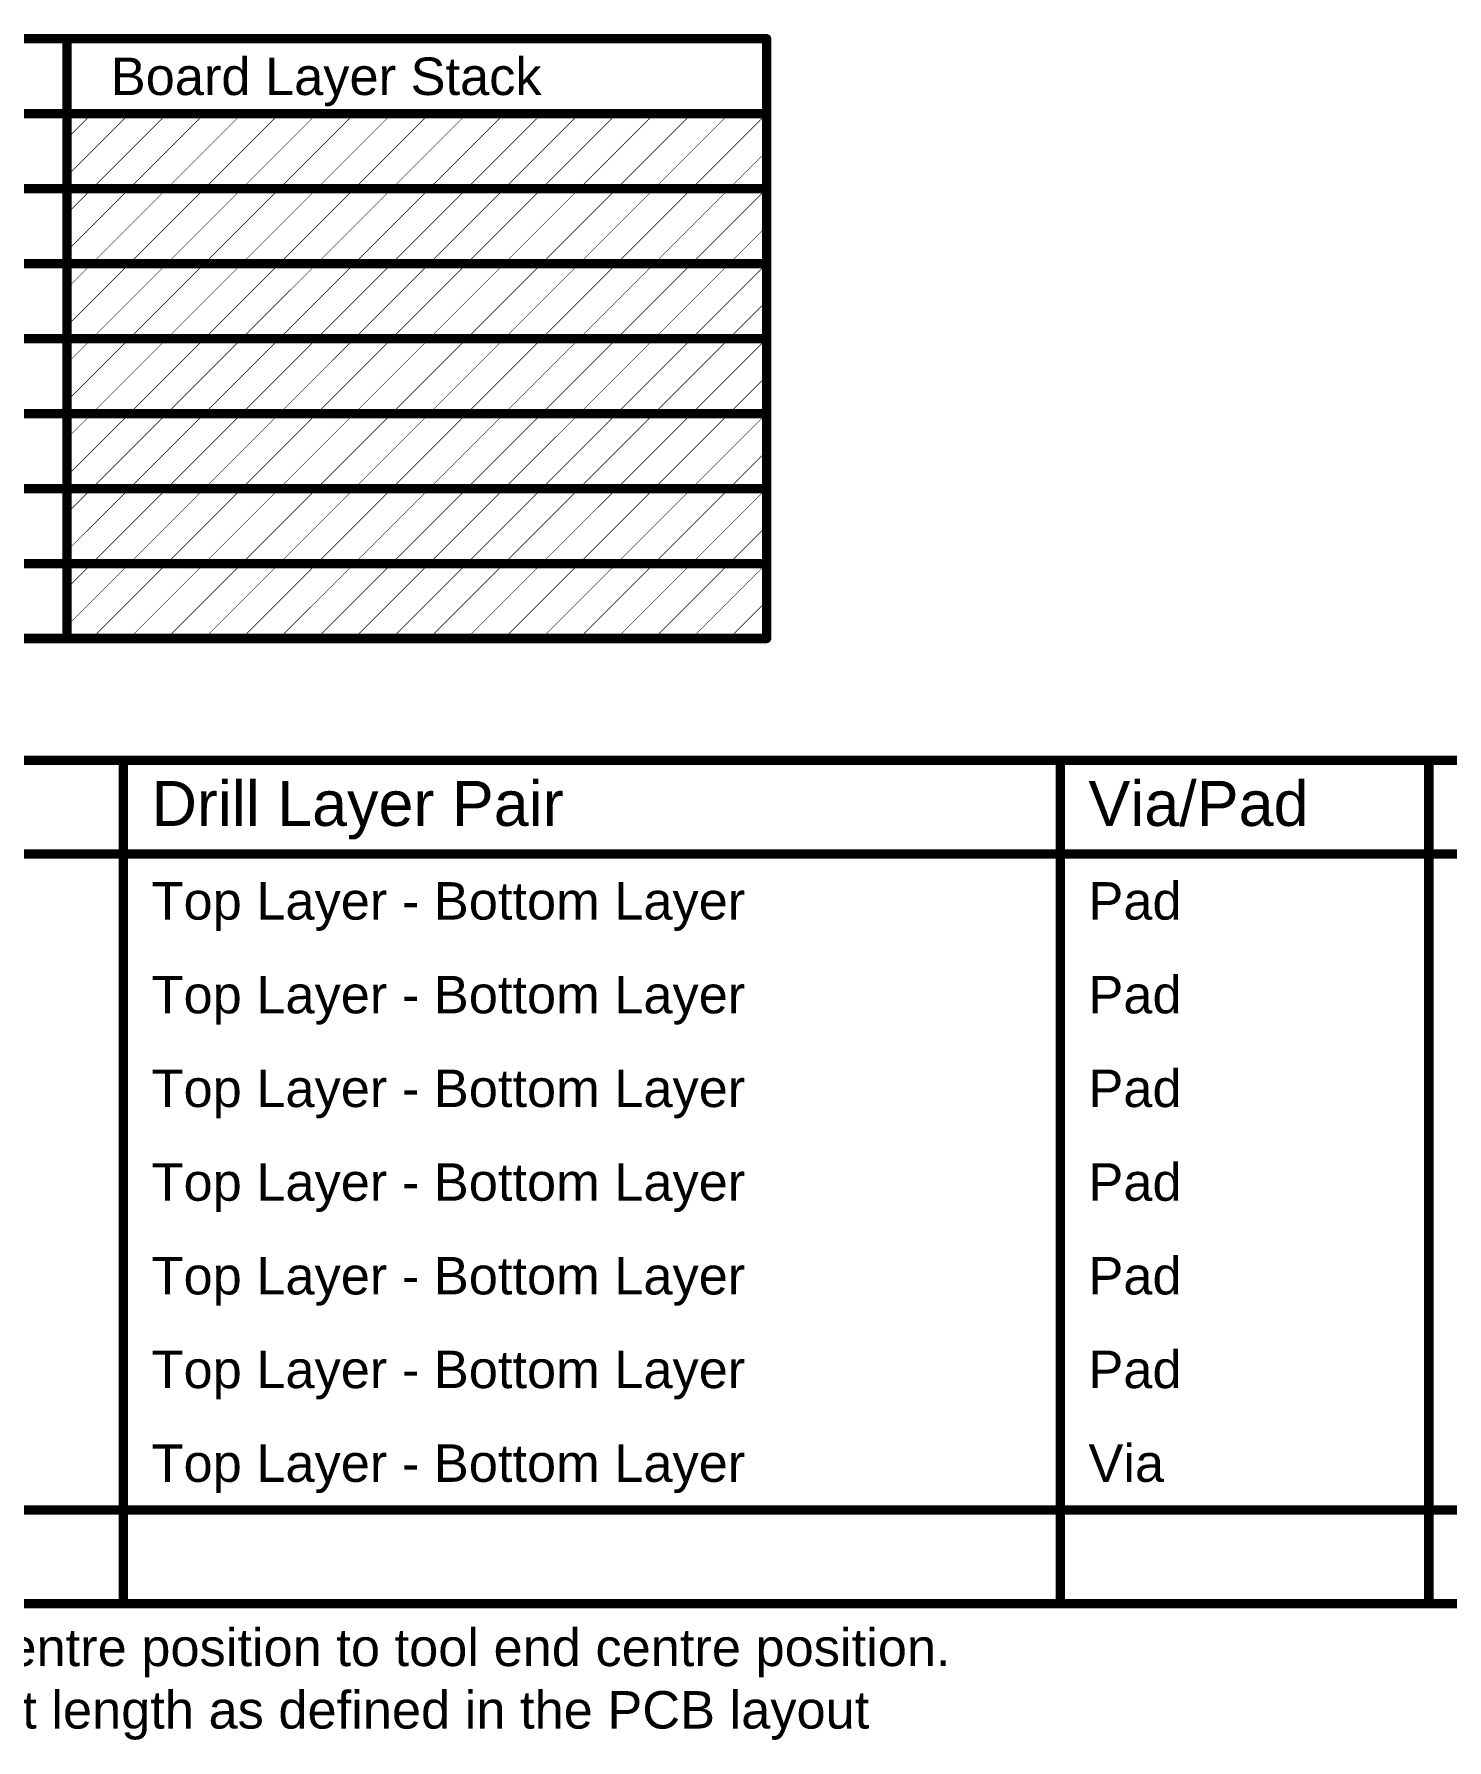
# Model space of a CAD drawing. Header units: inches. Extents: x -8 to 384, y -12 to 64.
# Drawn here: x 127.8 to 185.3, y -5.3 to 64.1 of the extents above; entities that cross this region are included whole.
import ezdxf

# ---------------------------------------------------------------- set-up
doc = ezdxf.new("R2010")
doc.units = ezdxf.units.IN
doc.layers.add('Drill Drawing', color=1, linetype='Continuous')
doc.layers.add('Fabrication', color=56, linetype='Continuous')
doc.styles.add('Arial', font='', dxfattribs={"height": 0.2})
doc.styles.get('Arial').set_extended_font_data('Arial')

msp = doc.modelspace()

# ---------------------------------------------------------------- linework, layer by layer
at = {"layer": 'Drill Drawing'}
for points in [[(43.066, 34.543, 0.381, 0.381, 0), (384.142, 34.543, 0.381, 0.381, 0)], [(131.46, 0.253, 0.381, 0.381, 0), (131.46, 34.543, 0.381, 0.381, 0)], [(169.548, 0.253, 0.381, 0.381, 0), (169.548, 34.543, 0.381, 0.381, 0)], [(184.53, 0.253, 0.381, 0.381, 0), (184.53, 34.543, 0.381, 0.381, 0)], [(43.066, 30.733, 0.381, 0.381, 0), (384.142, 30.733, 0.381, 0.381, 0)], [(43.066, 4.063, 0.381, 0.381, 0), (384.142, 4.063, 0.381, 0.381, 0)], [(43.066, 0.253, 0.381, 0.381, 0), (384.142, 0.253, 0.381, 0.381, 0)]]:
    msp.add_lwpolyline(points, format="xyseb", dxfattribs=at)
for points in [[(131.364, 34.543, 0.191, 0.191, 1), (131.555, 34.543, 0.191, 0.191, 1)], [(169.453, 34.543, 0.191, 0.191, 1), (169.644, 34.543, 0.191, 0.191, 1)], [(184.435, 34.543, 0.191, 0.191, 1), (184.626, 34.543, 0.191, 0.191, 1)], [(131.364, 0.253, 0.191, 0.191, 1), (131.555, 0.253, 0.191, 0.191, 1)], [(169.453, 0.253, 0.191, 0.191, 1), (169.644, 0.253, 0.191, 0.191, 1)], [(184.435, 0.253, 0.191, 0.191, 1), (184.626, 0.253, 0.191, 0.191, 1)]]:
    msp.add_lwpolyline(points, format="xyseb", close=True, dxfattribs=at)
at = {"layer": 'Fabrication'}
for points in [[(42.321, 63.881, 0.381, 0.381, 0), (157.607, 63.881, 0.381, 0.381, 0)], [(129.167, 39.497, 0.381, 0.381, 0), (129.167, 63.881, 0.381, 0.381, 0)], [(157.607, 39.497, 0.381, 0.381, 0), (157.607, 63.881, 0.381, 0.381, 0)], [(42.321, 60.833, 0.381, 0.381, 0), (157.607, 60.833, 0.381, 0.381, 0)], [(129.167, 58.301, 0.0254, 0.0254, 0), (131.699, 60.833, 0.0254, 0.0254, 0)], [(129.167, 59.825, 0.0254, 0.0254, 0), (130.175, 60.833, 0.0254, 0.0254, 0)], [(130.175, 57.785, 0.0254, 0.0254, 0), (133.223, 60.833, 0.0254, 0.0254, 0)], [(131.699, 57.785, 0.0254, 0.0254, 0), (134.747, 60.833, 0.0254, 0.0254, 0)], [(133.223, 57.785, 0.0254, 0.0254, 0), (136.271, 60.833, 0.0254, 0.0254, 0)], [(134.747, 57.785, 0.0254, 0.0254, 0), (137.795, 60.833, 0.0254, 0.0254, 0)], [(136.271, 57.785, 0.0254, 0.0254, 0), (139.319, 60.833, 0.0254, 0.0254, 0)], [(137.795, 57.785, 0.0254, 0.0254, 0), (140.843, 60.833, 0.0254, 0.0254, 0)], [(139.319, 57.785, 0.0254, 0.0254, 0), (142.367, 60.833, 0.0254, 0.0254, 0)], [(140.843, 57.785, 0.0254, 0.0254, 0), (143.891, 60.833, 0.0254, 0.0254, 0)], [(142.367, 57.785, 0.0254, 0.0254, 0), (145.415, 60.833, 0.0254, 0.0254, 0)], [(143.891, 57.785, 0.0254, 0.0254, 0), (146.939, 60.833, 0.0254, 0.0254, 0)], [(145.415, 57.785, 0.0254, 0.0254, 0), (148.463, 60.833, 0.0254, 0.0254, 0)], [(146.939, 57.785, 0.0254, 0.0254, 0), (149.987, 60.833, 0.0254, 0.0254, 0)], [(148.463, 57.785, 0.0254, 0.0254, 0), (151.511, 60.833, 0.0254, 0.0254, 0)], [(149.987, 57.785, 0.0254, 0.0254, 0), (153.035, 60.833, 0.0254, 0.0254, 0)], [(151.511, 57.785, 0.0254, 0.0254, 0), (154.559, 60.833, 0.0254, 0.0254, 0)], [(153.035, 57.785, 0.0254, 0.0254, 0), (156.083, 60.833, 0.0254, 0.0254, 0)], [(154.559, 57.785, 0.0254, 0.0254, 0), (157.607, 60.833, 0.0254, 0.0254, 0)], [(156.083, 57.785, 0.0254, 0.0254, 0), (157.607, 59.309, 0.0254, 0.0254, 0)], [(114.693, 57.785, 0.381, 0.381, 0), (129.167, 57.785, 0.381, 0.381, 0)], [(129.167, 57.785, 0.381, 0.381, 0), (157.607, 57.785, 0.381, 0.381, 0)], [(129.167, 55.253, 0.0254, 0.0254, 0), (131.699, 57.785, 0.0254, 0.0254, 0)], [(129.167, 56.777, 0.0254, 0.0254, 0), (130.175, 57.785, 0.0254, 0.0254, 0)], [(130.175, 54.737, 0.0254, 0.0254, 0), (133.223, 57.785, 0.0254, 0.0254, 0)], [(131.699, 54.737, 0.0254, 0.0254, 0), (134.747, 57.785, 0.0254, 0.0254, 0)], [(133.223, 54.737, 0.0254, 0.0254, 0), (136.271, 57.785, 0.0254, 0.0254, 0)], [(134.747, 54.737, 0.0254, 0.0254, 0), (137.795, 57.785, 0.0254, 0.0254, 0)], [(136.271, 54.737, 0.0254, 0.0254, 0), (139.319, 57.785, 0.0254, 0.0254, 0)], [(137.795, 54.737, 0.0254, 0.0254, 0), (140.843, 57.785, 0.0254, 0.0254, 0)], [(139.319, 54.737, 0.0254, 0.0254, 0), (142.367, 57.785, 0.0254, 0.0254, 0)], [(140.843, 54.737, 0.0254, 0.0254, 0), (143.891, 57.785, 0.0254, 0.0254, 0)], [(142.367, 54.737, 0.0254, 0.0254, 0), (145.415, 57.785, 0.0254, 0.0254, 0)], [(143.891, 54.737, 0.0254, 0.0254, 0), (146.939, 57.785, 0.0254, 0.0254, 0)], [(145.415, 54.737, 0.0254, 0.0254, 0), (148.463, 57.785, 0.0254, 0.0254, 0)], [(146.939, 54.737, 0.0254, 0.0254, 0), (149.987, 57.785, 0.0254, 0.0254, 0)], [(148.463, 54.737, 0.0254, 0.0254, 0), (151.511, 57.785, 0.0254, 0.0254, 0)], [(149.987, 54.737, 0.0254, 0.0254, 0), (153.035, 57.785, 0.0254, 0.0254, 0)], [(151.511, 54.737, 0.0254, 0.0254, 0), (154.559, 57.785, 0.0254, 0.0254, 0)], [(153.035, 54.737, 0.0254, 0.0254, 0), (156.083, 57.785, 0.0254, 0.0254, 0)], [(154.559, 54.737, 0.0254, 0.0254, 0), (157.607, 57.785, 0.0254, 0.0254, 0)], [(156.083, 54.737, 0.0254, 0.0254, 0), (157.607, 56.261, 0.0254, 0.0254, 0)], [(114.693, 54.737, 0.381, 0.381, 0), (129.167, 54.737, 0.381, 0.381, 0)], [(129.167, 54.737, 0.381, 0.381, 0), (157.607, 54.737, 0.381, 0.381, 0)], [(129.167, 52.205, 0.0254, 0.0254, 0), (131.699, 54.737, 0.0254, 0.0254, 0)], [(129.167, 53.729, 0.0254, 0.0254, 0), (130.175, 54.737, 0.0254, 0.0254, 0)], [(130.175, 51.689, 0.0254, 0.0254, 0), (133.223, 54.737, 0.0254, 0.0254, 0)], [(131.699, 51.689, 0.0254, 0.0254, 0), (134.747, 54.737, 0.0254, 0.0254, 0)], [(133.223, 51.689, 0.0254, 0.0254, 0), (136.271, 54.737, 0.0254, 0.0254, 0)], [(134.747, 51.689, 0.0254, 0.0254, 0), (137.795, 54.737, 0.0254, 0.0254, 0)], [(136.271, 51.689, 0.0254, 0.0254, 0), (139.319, 54.737, 0.0254, 0.0254, 0)], [(137.795, 51.689, 0.0254, 0.0254, 0), (140.843, 54.737, 0.0254, 0.0254, 0)], [(139.319, 51.689, 0.0254, 0.0254, 0), (142.367, 54.737, 0.0254, 0.0254, 0)], [(140.843, 51.689, 0.0254, 0.0254, 0), (143.891, 54.737, 0.0254, 0.0254, 0)], [(142.367, 51.689, 0.0254, 0.0254, 0), (145.415, 54.737, 0.0254, 0.0254, 0)], [(143.891, 51.689, 0.0254, 0.0254, 0), (146.939, 54.737, 0.0254, 0.0254, 0)], [(145.415, 51.689, 0.0254, 0.0254, 0), (148.463, 54.737, 0.0254, 0.0254, 0)], [(146.939, 51.689, 0.0254, 0.0254, 0), (149.987, 54.737, 0.0254, 0.0254, 0)], [(148.463, 51.689, 0.0254, 0.0254, 0), (151.511, 54.737, 0.0254, 0.0254, 0)], [(149.987, 51.689, 0.0254, 0.0254, 0), (153.035, 54.737, 0.0254, 0.0254, 0)], [(151.511, 51.689, 0.0254, 0.0254, 0), (154.559, 54.737, 0.0254, 0.0254, 0)], [(153.035, 51.689, 0.0254, 0.0254, 0), (156.083, 54.737, 0.0254, 0.0254, 0)], [(154.559, 51.689, 0.0254, 0.0254, 0), (157.607, 54.737, 0.0254, 0.0254, 0)], [(156.083, 51.689, 0.0254, 0.0254, 0), (157.607, 53.213, 0.0254, 0.0254, 0)], [(114.693, 51.689, 0.381, 0.381, 0), (129.167, 51.689, 0.381, 0.381, 0)], [(129.167, 51.689, 0.381, 0.381, 0), (157.607, 51.689, 0.381, 0.381, 0)], [(129.167, 49.157, 0.0254, 0.0254, 0), (131.699, 51.689, 0.0254, 0.0254, 0)], [(129.167, 50.681, 0.0254, 0.0254, 0), (130.175, 51.689, 0.0254, 0.0254, 0)], [(130.175, 48.641, 0.0254, 0.0254, 0), (133.223, 51.689, 0.0254, 0.0254, 0)], [(131.699, 48.641, 0.0254, 0.0254, 0), (134.747, 51.689, 0.0254, 0.0254, 0)], [(133.223, 48.641, 0.0254, 0.0254, 0), (136.271, 51.689, 0.0254, 0.0254, 0)], [(134.747, 48.641, 0.0254, 0.0254, 0), (137.795, 51.689, 0.0254, 0.0254, 0)], [(136.271, 48.641, 0.0254, 0.0254, 0), (139.319, 51.689, 0.0254, 0.0254, 0)], [(137.795, 48.641, 0.0254, 0.0254, 0), (140.843, 51.689, 0.0254, 0.0254, 0)], [(139.319, 48.641, 0.0254, 0.0254, 0), (142.367, 51.689, 0.0254, 0.0254, 0)], [(140.843, 48.641, 0.0254, 0.0254, 0), (143.891, 51.689, 0.0254, 0.0254, 0)], [(142.367, 48.641, 0.0254, 0.0254, 0), (145.415, 51.689, 0.0254, 0.0254, 0)], [(143.891, 48.641, 0.0254, 0.0254, 0), (146.939, 51.689, 0.0254, 0.0254, 0)], [(145.415, 48.641, 0.0254, 0.0254, 0), (148.463, 51.689, 0.0254, 0.0254, 0)], [(146.939, 48.641, 0.0254, 0.0254, 0), (149.987, 51.689, 0.0254, 0.0254, 0)], [(148.463, 48.641, 0.0254, 0.0254, 0), (151.511, 51.689, 0.0254, 0.0254, 0)], [(149.987, 48.641, 0.0254, 0.0254, 0), (153.035, 51.689, 0.0254, 0.0254, 0)], [(151.511, 48.641, 0.0254, 0.0254, 0), (154.559, 51.689, 0.0254, 0.0254, 0)], [(153.035, 48.641, 0.0254, 0.0254, 0), (156.083, 51.689, 0.0254, 0.0254, 0)], [(154.559, 48.641, 0.0254, 0.0254, 0), (157.607, 51.689, 0.0254, 0.0254, 0)], [(156.083, 48.641, 0.0254, 0.0254, 0), (157.607, 50.165, 0.0254, 0.0254, 0)], [(114.693, 48.641, 0.381, 0.381, 0), (129.167, 48.641, 0.381, 0.381, 0)], [(129.167, 48.641, 0.381, 0.381, 0), (157.607, 48.641, 0.381, 0.381, 0)], [(129.167, 46.109, 0.0254, 0.0254, 0), (131.699, 48.641, 0.0254, 0.0254, 0)], [(129.167, 47.633, 0.0254, 0.0254, 0), (130.175, 48.641, 0.0254, 0.0254, 0)], [(130.175, 45.593, 0.0254, 0.0254, 0), (133.223, 48.641, 0.0254, 0.0254, 0)], [(131.699, 45.593, 0.0254, 0.0254, 0), (134.747, 48.641, 0.0254, 0.0254, 0)], [(133.223, 45.593, 0.0254, 0.0254, 0), (136.271, 48.641, 0.0254, 0.0254, 0)], [(134.747, 45.593, 0.0254, 0.0254, 0), (137.795, 48.641, 0.0254, 0.0254, 0)], [(136.271, 45.593, 0.0254, 0.0254, 0), (139.319, 48.641, 0.0254, 0.0254, 0)], [(137.795, 45.593, 0.0254, 0.0254, 0), (140.843, 48.641, 0.0254, 0.0254, 0)], [(139.319, 45.593, 0.0254, 0.0254, 0), (142.367, 48.641, 0.0254, 0.0254, 0)], [(140.843, 45.593, 0.0254, 0.0254, 0), (143.891, 48.641, 0.0254, 0.0254, 0)], [(142.367, 45.593, 0.0254, 0.0254, 0), (145.415, 48.641, 0.0254, 0.0254, 0)], [(143.891, 45.593, 0.0254, 0.0254, 0), (146.939, 48.641, 0.0254, 0.0254, 0)], [(145.415, 45.593, 0.0254, 0.0254, 0), (148.463, 48.641, 0.0254, 0.0254, 0)], [(146.939, 45.593, 0.0254, 0.0254, 0), (149.987, 48.641, 0.0254, 0.0254, 0)], [(148.463, 45.593, 0.0254, 0.0254, 0), (151.511, 48.641, 0.0254, 0.0254, 0)], [(149.987, 45.593, 0.0254, 0.0254, 0), (153.035, 48.641, 0.0254, 0.0254, 0)], [(151.511, 45.593, 0.0254, 0.0254, 0), (154.559, 48.641, 0.0254, 0.0254, 0)], [(153.035, 45.593, 0.0254, 0.0254, 0), (156.083, 48.641, 0.0254, 0.0254, 0)], [(154.559, 45.593, 0.0254, 0.0254, 0), (157.607, 48.641, 0.0254, 0.0254, 0)], [(156.083, 45.593, 0.0254, 0.0254, 0), (157.607, 47.117, 0.0254, 0.0254, 0)], [(114.693, 45.593, 0.381, 0.381, 0), (129.167, 45.593, 0.381, 0.381, 0)], [(129.167, 45.593, 0.381, 0.381, 0), (157.607, 45.593, 0.381, 0.381, 0)], [(129.167, 43.061, 0.0254, 0.0254, 0), (131.699, 45.593, 0.0254, 0.0254, 0)], [(129.167, 44.585, 0.0254, 0.0254, 0), (130.175, 45.593, 0.0254, 0.0254, 0)], [(130.175, 42.545, 0.0254, 0.0254, 0), (133.223, 45.593, 0.0254, 0.0254, 0)], [(131.699, 42.545, 0.0254, 0.0254, 0), (134.747, 45.593, 0.0254, 0.0254, 0)], [(133.223, 42.545, 0.0254, 0.0254, 0), (136.271, 45.593, 0.0254, 0.0254, 0)], [(134.747, 42.545, 0.0254, 0.0254, 0), (137.795, 45.593, 0.0254, 0.0254, 0)], [(136.271, 42.545, 0.0254, 0.0254, 0), (139.319, 45.593, 0.0254, 0.0254, 0)], [(137.795, 42.545, 0.0254, 0.0254, 0), (140.843, 45.593, 0.0254, 0.0254, 0)], [(139.319, 42.545, 0.0254, 0.0254, 0), (142.367, 45.593, 0.0254, 0.0254, 0)], [(140.843, 42.545, 0.0254, 0.0254, 0), (143.891, 45.593, 0.0254, 0.0254, 0)], [(142.367, 42.545, 0.0254, 0.0254, 0), (145.415, 45.593, 0.0254, 0.0254, 0)], [(143.891, 42.545, 0.0254, 0.0254, 0), (146.939, 45.593, 0.0254, 0.0254, 0)], [(145.415, 42.545, 0.0254, 0.0254, 0), (148.463, 45.593, 0.0254, 0.0254, 0)], [(146.939, 42.545, 0.0254, 0.0254, 0), (149.987, 45.593, 0.0254, 0.0254, 0)], [(148.463, 42.545, 0.0254, 0.0254, 0), (151.511, 45.593, 0.0254, 0.0254, 0)], [(149.987, 42.545, 0.0254, 0.0254, 0), (153.035, 45.593, 0.0254, 0.0254, 0)], [(151.511, 42.545, 0.0254, 0.0254, 0), (154.559, 45.593, 0.0254, 0.0254, 0)], [(153.035, 42.545, 0.0254, 0.0254, 0), (156.083, 45.593, 0.0254, 0.0254, 0)], [(154.559, 42.545, 0.0254, 0.0254, 0), (157.607, 45.593, 0.0254, 0.0254, 0)], [(156.083, 42.545, 0.0254, 0.0254, 0), (157.607, 44.069, 0.0254, 0.0254, 0)], [(114.693, 42.545, 0.381, 0.381, 0), (129.167, 42.545, 0.381, 0.381, 0)], [(129.167, 42.545, 0.381, 0.381, 0), (157.607, 42.545, 0.381, 0.381, 0)], [(129.167, 40.013, 0.0254, 0.0254, 0), (131.699, 42.545, 0.0254, 0.0254, 0)], [(129.167, 41.537, 0.0254, 0.0254, 0), (130.175, 42.545, 0.0254, 0.0254, 0)], [(130.175, 39.497, 0.0254, 0.0254, 0), (133.223, 42.545, 0.0254, 0.0254, 0)], [(131.699, 39.497, 0.0254, 0.0254, 0), (134.747, 42.545, 0.0254, 0.0254, 0)], [(133.223, 39.497, 0.0254, 0.0254, 0), (136.271, 42.545, 0.0254, 0.0254, 0)], [(134.747, 39.497, 0.0254, 0.0254, 0), (137.795, 42.545, 0.0254, 0.0254, 0)], [(136.271, 39.497, 0.0254, 0.0254, 0), (139.319, 42.545, 0.0254, 0.0254, 0)], [(137.795, 39.497, 0.0254, 0.0254, 0), (140.843, 42.545, 0.0254, 0.0254, 0)], [(139.319, 39.497, 0.0254, 0.0254, 0), (142.367, 42.545, 0.0254, 0.0254, 0)], [(140.843, 39.497, 0.0254, 0.0254, 0), (143.891, 42.545, 0.0254, 0.0254, 0)], [(142.367, 39.497, 0.0254, 0.0254, 0), (145.415, 42.545, 0.0254, 0.0254, 0)], [(143.891, 39.497, 0.0254, 0.0254, 0), (146.939, 42.545, 0.0254, 0.0254, 0)], [(145.415, 39.497, 0.0254, 0.0254, 0), (148.463, 42.545, 0.0254, 0.0254, 0)], [(146.939, 39.497, 0.0254, 0.0254, 0), (149.987, 42.545, 0.0254, 0.0254, 0)], [(148.463, 39.497, 0.0254, 0.0254, 0), (151.511, 42.545, 0.0254, 0.0254, 0)], [(149.987, 39.497, 0.0254, 0.0254, 0), (153.035, 42.545, 0.0254, 0.0254, 0)], [(151.511, 39.497, 0.0254, 0.0254, 0), (154.559, 42.545, 0.0254, 0.0254, 0)], [(153.035, 39.497, 0.0254, 0.0254, 0), (156.083, 42.545, 0.0254, 0.0254, 0)], [(154.559, 39.497, 0.0254, 0.0254, 0), (157.607, 42.545, 0.0254, 0.0254, 0)], [(156.083, 39.497, 0.0254, 0.0254, 0), (157.607, 41.021, 0.0254, 0.0254, 0)], [(114.693, 39.497, 0.381, 0.381, 0), (129.167, 39.497, 0.381, 0.381, 0)], [(129.167, 39.497, 0.381, 0.381, 0), (157.607, 39.497, 0.381, 0.381, 0)]]:
    msp.add_lwpolyline(points, format="xyseb", dxfattribs=at)
for points in [[(129.072, 63.881, 0.191, 0.191, 1), (129.262, 63.881, 0.191, 0.191, 1)], [(157.512, 63.881, 0.191, 0.191, 1), (157.702, 63.881, 0.191, 0.191, 1)], [(157.512, 63.881, 0.191, 0.191, 1), (157.702, 63.881, 0.191, 0.191, 1)], [(130.169, 60.833, 0.0127, 0.0127, 1), (130.181, 60.833, 0.0127, 0.0127, 1)], [(131.693, 60.833, 0.0127, 0.0127, 1), (131.705, 60.833, 0.0127, 0.0127, 1)], [(133.217, 60.833, 0.0127, 0.0127, 1), (133.229, 60.833, 0.0127, 0.0127, 1)], [(134.741, 60.833, 0.0127, 0.0127, 1), (134.753, 60.833, 0.0127, 0.0127, 1)], [(136.265, 60.833, 0.0127, 0.0127, 1), (136.277, 60.833, 0.0127, 0.0127, 1)], [(137.789, 60.833, 0.0127, 0.0127, 1), (137.801, 60.833, 0.0127, 0.0127, 1)], [(139.313, 60.833, 0.0127, 0.0127, 1), (139.325, 60.833, 0.0127, 0.0127, 1)], [(140.837, 60.833, 0.0127, 0.0127, 1), (140.849, 60.833, 0.0127, 0.0127, 1)], [(142.361, 60.833, 0.0127, 0.0127, 1), (142.373, 60.833, 0.0127, 0.0127, 1)], [(143.885, 60.833, 0.0127, 0.0127, 1), (143.897, 60.833, 0.0127, 0.0127, 1)], [(145.409, 60.833, 0.0127, 0.0127, 1), (145.421, 60.833, 0.0127, 0.0127, 1)], [(146.933, 60.833, 0.0127, 0.0127, 1), (146.945, 60.833, 0.0127, 0.0127, 1)], [(148.457, 60.833, 0.0127, 0.0127, 1), (148.469, 60.833, 0.0127, 0.0127, 1)], [(149.981, 60.833, 0.0127, 0.0127, 1), (149.993, 60.833, 0.0127, 0.0127, 1)], [(151.505, 60.833, 0.0127, 0.0127, 1), (151.517, 60.833, 0.0127, 0.0127, 1)], [(153.029, 60.833, 0.0127, 0.0127, 1), (153.041, 60.833, 0.0127, 0.0127, 1)], [(154.553, 60.833, 0.0127, 0.0127, 1), (154.565, 60.833, 0.0127, 0.0127, 1)], [(156.077, 60.833, 0.0127, 0.0127, 1), (156.089, 60.833, 0.0127, 0.0127, 1)], [(157.512, 60.833, 0.191, 0.191, 1), (157.702, 60.833, 0.191, 0.191, 1)], [(157.601, 60.833, 0.0127, 0.0127, 1), (157.613, 60.833, 0.0127, 0.0127, 1)], [(129.161, 59.825, 0.0127, 0.0127, 1), (129.173, 59.825, 0.0127, 0.0127, 1)], [(157.601, 59.309, 0.0127, 0.0127, 1), (157.613, 59.309, 0.0127, 0.0127, 1)], [(129.161, 58.301, 0.0127, 0.0127, 1), (129.173, 58.301, 0.0127, 0.0127, 1)], [(129.072, 57.785, 0.191, 0.191, 1), (129.262, 57.785, 0.191, 0.191, 1)], [(129.072, 57.785, 0.191, 0.191, 1), (129.262, 57.785, 0.191, 0.191, 1)], [(130.169, 57.785, 0.0127, 0.0127, 1), (130.181, 57.785, 0.0127, 0.0127, 1)], [(130.169, 57.785, 0.0127, 0.0127, 1), (130.181, 57.785, 0.0127, 0.0127, 1)], [(131.693, 57.785, 0.0127, 0.0127, 1), (131.705, 57.785, 0.0127, 0.0127, 1)], [(131.693, 57.785, 0.0127, 0.0127, 1), (131.705, 57.785, 0.0127, 0.0127, 1)], [(133.217, 57.785, 0.0127, 0.0127, 1), (133.229, 57.785, 0.0127, 0.0127, 1)], [(133.217, 57.785, 0.0127, 0.0127, 1), (133.229, 57.785, 0.0127, 0.0127, 1)], [(134.741, 57.785, 0.0127, 0.0127, 1), (134.753, 57.785, 0.0127, 0.0127, 1)], [(134.741, 57.785, 0.0127, 0.0127, 1), (134.753, 57.785, 0.0127, 0.0127, 1)], [(136.265, 57.785, 0.0127, 0.0127, 1), (136.277, 57.785, 0.0127, 0.0127, 1)], [(136.265, 57.785, 0.0127, 0.0127, 1), (136.277, 57.785, 0.0127, 0.0127, 1)], [(137.789, 57.785, 0.0127, 0.0127, 1), (137.801, 57.785, 0.0127, 0.0127, 1)], [(137.789, 57.785, 0.0127, 0.0127, 1), (137.801, 57.785, 0.0127, 0.0127, 1)], [(139.313, 57.785, 0.0127, 0.0127, 1), (139.325, 57.785, 0.0127, 0.0127, 1)], [(139.313, 57.785, 0.0127, 0.0127, 1), (139.325, 57.785, 0.0127, 0.0127, 1)], [(140.837, 57.785, 0.0127, 0.0127, 1), (140.849, 57.785, 0.0127, 0.0127, 1)], [(140.837, 57.785, 0.0127, 0.0127, 1), (140.849, 57.785, 0.0127, 0.0127, 1)], [(142.361, 57.785, 0.0127, 0.0127, 1), (142.373, 57.785, 0.0127, 0.0127, 1)], [(142.361, 57.785, 0.0127, 0.0127, 1), (142.373, 57.785, 0.0127, 0.0127, 1)], [(143.885, 57.785, 0.0127, 0.0127, 1), (143.897, 57.785, 0.0127, 0.0127, 1)], [(143.885, 57.785, 0.0127, 0.0127, 1), (143.897, 57.785, 0.0127, 0.0127, 1)], [(145.409, 57.785, 0.0127, 0.0127, 1), (145.421, 57.785, 0.0127, 0.0127, 1)], [(145.409, 57.785, 0.0127, 0.0127, 1), (145.421, 57.785, 0.0127, 0.0127, 1)], [(146.933, 57.785, 0.0127, 0.0127, 1), (146.945, 57.785, 0.0127, 0.0127, 1)], [(146.933, 57.785, 0.0127, 0.0127, 1), (146.945, 57.785, 0.0127, 0.0127, 1)], [(148.457, 57.785, 0.0127, 0.0127, 1), (148.469, 57.785, 0.0127, 0.0127, 1)], [(148.457, 57.785, 0.0127, 0.0127, 1), (148.469, 57.785, 0.0127, 0.0127, 1)], [(149.981, 57.785, 0.0127, 0.0127, 1), (149.993, 57.785, 0.0127, 0.0127, 1)], [(149.981, 57.785, 0.0127, 0.0127, 1), (149.993, 57.785, 0.0127, 0.0127, 1)], [(151.505, 57.785, 0.0127, 0.0127, 1), (151.517, 57.785, 0.0127, 0.0127, 1)], [(151.505, 57.785, 0.0127, 0.0127, 1), (151.517, 57.785, 0.0127, 0.0127, 1)], [(153.029, 57.785, 0.0127, 0.0127, 1), (153.041, 57.785, 0.0127, 0.0127, 1)], [(153.029, 57.785, 0.0127, 0.0127, 1), (153.041, 57.785, 0.0127, 0.0127, 1)], [(154.553, 57.785, 0.0127, 0.0127, 1), (154.565, 57.785, 0.0127, 0.0127, 1)], [(154.553, 57.785, 0.0127, 0.0127, 1), (154.565, 57.785, 0.0127, 0.0127, 1)], [(156.077, 57.785, 0.0127, 0.0127, 1), (156.089, 57.785, 0.0127, 0.0127, 1)], [(156.077, 57.785, 0.0127, 0.0127, 1), (156.089, 57.785, 0.0127, 0.0127, 1)], [(157.512, 57.785, 0.191, 0.191, 1), (157.702, 57.785, 0.191, 0.191, 1)], [(157.601, 57.785, 0.0127, 0.0127, 1), (157.613, 57.785, 0.0127, 0.0127, 1)], [(129.161, 56.777, 0.0127, 0.0127, 1), (129.173, 56.777, 0.0127, 0.0127, 1)], [(157.601, 56.261, 0.0127, 0.0127, 1), (157.613, 56.261, 0.0127, 0.0127, 1)], [(129.072, 54.737, 0.191, 0.191, 1), (129.262, 54.737, 0.191, 0.191, 1)], [(129.072, 54.737, 0.191, 0.191, 1), (129.262, 54.737, 0.191, 0.191, 1)], [(129.161, 55.253, 0.0127, 0.0127, 1), (129.173, 55.253, 0.0127, 0.0127, 1)], [(157.512, 54.737, 0.191, 0.191, 1), (157.702, 54.737, 0.191, 0.191, 1)], [(130.169, 54.737, 0.0127, 0.0127, 1), (130.181, 54.737, 0.0127, 0.0127, 1)], [(130.169, 54.737, 0.0127, 0.0127, 1), (130.181, 54.737, 0.0127, 0.0127, 1)], [(131.693, 54.737, 0.0127, 0.0127, 1), (131.705, 54.737, 0.0127, 0.0127, 1)], [(131.693, 54.737, 0.0127, 0.0127, 1), (131.705, 54.737, 0.0127, 0.0127, 1)], [(133.217, 54.737, 0.0127, 0.0127, 1), (133.229, 54.737, 0.0127, 0.0127, 1)], [(133.217, 54.737, 0.0127, 0.0127, 1), (133.229, 54.737, 0.0127, 0.0127, 1)], [(134.741, 54.737, 0.0127, 0.0127, 1), (134.753, 54.737, 0.0127, 0.0127, 1)], [(134.741, 54.737, 0.0127, 0.0127, 1), (134.753, 54.737, 0.0127, 0.0127, 1)], [(136.265, 54.737, 0.0127, 0.0127, 1), (136.277, 54.737, 0.0127, 0.0127, 1)], [(136.265, 54.737, 0.0127, 0.0127, 1), (136.277, 54.737, 0.0127, 0.0127, 1)], [(137.789, 54.737, 0.0127, 0.0127, 1), (137.801, 54.737, 0.0127, 0.0127, 1)], [(137.789, 54.737, 0.0127, 0.0127, 1), (137.801, 54.737, 0.0127, 0.0127, 1)], [(139.313, 54.737, 0.0127, 0.0127, 1), (139.325, 54.737, 0.0127, 0.0127, 1)], [(139.313, 54.737, 0.0127, 0.0127, 1), (139.325, 54.737, 0.0127, 0.0127, 1)], [(140.837, 54.737, 0.0127, 0.0127, 1), (140.849, 54.737, 0.0127, 0.0127, 1)], [(140.837, 54.737, 0.0127, 0.0127, 1), (140.849, 54.737, 0.0127, 0.0127, 1)], [(142.361, 54.737, 0.0127, 0.0127, 1), (142.373, 54.737, 0.0127, 0.0127, 1)], [(142.361, 54.737, 0.0127, 0.0127, 1), (142.373, 54.737, 0.0127, 0.0127, 1)], [(143.885, 54.737, 0.0127, 0.0127, 1), (143.897, 54.737, 0.0127, 0.0127, 1)], [(143.885, 54.737, 0.0127, 0.0127, 1), (143.897, 54.737, 0.0127, 0.0127, 1)], [(145.409, 54.737, 0.0127, 0.0127, 1), (145.421, 54.737, 0.0127, 0.0127, 1)], [(145.409, 54.737, 0.0127, 0.0127, 1), (145.421, 54.737, 0.0127, 0.0127, 1)], [(146.933, 54.737, 0.0127, 0.0127, 1), (146.945, 54.737, 0.0127, 0.0127, 1)], [(146.933, 54.737, 0.0127, 0.0127, 1), (146.945, 54.737, 0.0127, 0.0127, 1)], [(148.457, 54.737, 0.0127, 0.0127, 1), (148.469, 54.737, 0.0127, 0.0127, 1)], [(148.457, 54.737, 0.0127, 0.0127, 1), (148.469, 54.737, 0.0127, 0.0127, 1)], [(149.981, 54.737, 0.0127, 0.0127, 1), (149.993, 54.737, 0.0127, 0.0127, 1)], [(149.981, 54.737, 0.0127, 0.0127, 1), (149.993, 54.737, 0.0127, 0.0127, 1)], [(151.505, 54.737, 0.0127, 0.0127, 1), (151.517, 54.737, 0.0127, 0.0127, 1)], [(151.505, 54.737, 0.0127, 0.0127, 1), (151.517, 54.737, 0.0127, 0.0127, 1)], [(153.029, 54.737, 0.0127, 0.0127, 1), (153.041, 54.737, 0.0127, 0.0127, 1)], [(153.029, 54.737, 0.0127, 0.0127, 1), (153.041, 54.737, 0.0127, 0.0127, 1)], [(154.553, 54.737, 0.0127, 0.0127, 1), (154.565, 54.737, 0.0127, 0.0127, 1)], [(154.553, 54.737, 0.0127, 0.0127, 1), (154.565, 54.737, 0.0127, 0.0127, 1)], [(156.077, 54.737, 0.0127, 0.0127, 1), (156.089, 54.737, 0.0127, 0.0127, 1)], [(156.077, 54.737, 0.0127, 0.0127, 1), (156.089, 54.737, 0.0127, 0.0127, 1)], [(157.601, 54.737, 0.0127, 0.0127, 1), (157.613, 54.737, 0.0127, 0.0127, 1)], [(129.161, 53.729, 0.0127, 0.0127, 1), (129.173, 53.729, 0.0127, 0.0127, 1)], [(157.601, 53.213, 0.0127, 0.0127, 1), (157.613, 53.213, 0.0127, 0.0127, 1)], [(129.161, 52.205, 0.0127, 0.0127, 1), (129.173, 52.205, 0.0127, 0.0127, 1)], [(129.072, 51.689, 0.191, 0.191, 1), (129.262, 51.689, 0.191, 0.191, 1)], [(129.072, 51.689, 0.191, 0.191, 1), (129.262, 51.689, 0.191, 0.191, 1)], [(130.169, 51.689, 0.0127, 0.0127, 1), (130.181, 51.689, 0.0127, 0.0127, 1)], [(130.169, 51.689, 0.0127, 0.0127, 1), (130.181, 51.689, 0.0127, 0.0127, 1)], [(131.693, 51.689, 0.0127, 0.0127, 1), (131.705, 51.689, 0.0127, 0.0127, 1)], [(131.693, 51.689, 0.0127, 0.0127, 1), (131.705, 51.689, 0.0127, 0.0127, 1)], [(133.217, 51.689, 0.0127, 0.0127, 1), (133.229, 51.689, 0.0127, 0.0127, 1)], [(133.217, 51.689, 0.0127, 0.0127, 1), (133.229, 51.689, 0.0127, 0.0127, 1)], [(134.741, 51.689, 0.0127, 0.0127, 1), (134.753, 51.689, 0.0127, 0.0127, 1)], [(134.741, 51.689, 0.0127, 0.0127, 1), (134.753, 51.689, 0.0127, 0.0127, 1)], [(136.265, 51.689, 0.0127, 0.0127, 1), (136.277, 51.689, 0.0127, 0.0127, 1)], [(136.265, 51.689, 0.0127, 0.0127, 1), (136.277, 51.689, 0.0127, 0.0127, 1)], [(137.789, 51.689, 0.0127, 0.0127, 1), (137.801, 51.689, 0.0127, 0.0127, 1)], [(137.789, 51.689, 0.0127, 0.0127, 1), (137.801, 51.689, 0.0127, 0.0127, 1)], [(139.313, 51.689, 0.0127, 0.0127, 1), (139.325, 51.689, 0.0127, 0.0127, 1)], [(139.313, 51.689, 0.0127, 0.0127, 1), (139.325, 51.689, 0.0127, 0.0127, 1)], [(140.837, 51.689, 0.0127, 0.0127, 1), (140.849, 51.689, 0.0127, 0.0127, 1)], [(140.837, 51.689, 0.0127, 0.0127, 1), (140.849, 51.689, 0.0127, 0.0127, 1)], [(142.361, 51.689, 0.0127, 0.0127, 1), (142.373, 51.689, 0.0127, 0.0127, 1)], [(142.361, 51.689, 0.0127, 0.0127, 1), (142.373, 51.689, 0.0127, 0.0127, 1)], [(143.885, 51.689, 0.0127, 0.0127, 1), (143.897, 51.689, 0.0127, 0.0127, 1)], [(143.885, 51.689, 0.0127, 0.0127, 1), (143.897, 51.689, 0.0127, 0.0127, 1)], [(145.409, 51.689, 0.0127, 0.0127, 1), (145.421, 51.689, 0.0127, 0.0127, 1)], [(145.409, 51.689, 0.0127, 0.0127, 1), (145.421, 51.689, 0.0127, 0.0127, 1)], [(146.933, 51.689, 0.0127, 0.0127, 1), (146.945, 51.689, 0.0127, 0.0127, 1)], [(146.933, 51.689, 0.0127, 0.0127, 1), (146.945, 51.689, 0.0127, 0.0127, 1)], [(148.457, 51.689, 0.0127, 0.0127, 1), (148.469, 51.689, 0.0127, 0.0127, 1)], [(148.457, 51.689, 0.0127, 0.0127, 1), (148.469, 51.689, 0.0127, 0.0127, 1)], [(149.981, 51.689, 0.0127, 0.0127, 1), (149.993, 51.689, 0.0127, 0.0127, 1)], [(149.981, 51.689, 0.0127, 0.0127, 1), (149.993, 51.689, 0.0127, 0.0127, 1)], [(151.505, 51.689, 0.0127, 0.0127, 1), (151.517, 51.689, 0.0127, 0.0127, 1)], [(151.505, 51.689, 0.0127, 0.0127, 1), (151.517, 51.689, 0.0127, 0.0127, 1)], [(153.029, 51.689, 0.0127, 0.0127, 1), (153.041, 51.689, 0.0127, 0.0127, 1)], [(153.029, 51.689, 0.0127, 0.0127, 1), (153.041, 51.689, 0.0127, 0.0127, 1)], [(154.553, 51.689, 0.0127, 0.0127, 1), (154.565, 51.689, 0.0127, 0.0127, 1)], [(154.553, 51.689, 0.0127, 0.0127, 1), (154.565, 51.689, 0.0127, 0.0127, 1)], [(156.077, 51.689, 0.0127, 0.0127, 1), (156.089, 51.689, 0.0127, 0.0127, 1)], [(156.077, 51.689, 0.0127, 0.0127, 1), (156.089, 51.689, 0.0127, 0.0127, 1)], [(157.512, 51.689, 0.191, 0.191, 1), (157.702, 51.689, 0.191, 0.191, 1)], [(157.601, 51.689, 0.0127, 0.0127, 1), (157.613, 51.689, 0.0127, 0.0127, 1)], [(129.161, 50.681, 0.0127, 0.0127, 1), (129.173, 50.681, 0.0127, 0.0127, 1)], [(157.601, 50.165, 0.0127, 0.0127, 1), (157.613, 50.165, 0.0127, 0.0127, 1)], [(129.072, 48.641, 0.191, 0.191, 1), (129.262, 48.641, 0.191, 0.191, 1)], [(129.072, 48.641, 0.191, 0.191, 1), (129.262, 48.641, 0.191, 0.191, 1)], [(129.161, 49.157, 0.0127, 0.0127, 1), (129.173, 49.157, 0.0127, 0.0127, 1)], [(130.169, 48.641, 0.0127, 0.0127, 1), (130.181, 48.641, 0.0127, 0.0127, 1)], [(130.169, 48.641, 0.0127, 0.0127, 1), (130.181, 48.641, 0.0127, 0.0127, 1)], [(131.693, 48.641, 0.0127, 0.0127, 1), (131.705, 48.641, 0.0127, 0.0127, 1)], [(131.693, 48.641, 0.0127, 0.0127, 1), (131.705, 48.641, 0.0127, 0.0127, 1)], [(133.217, 48.641, 0.0127, 0.0127, 1), (133.229, 48.641, 0.0127, 0.0127, 1)], [(133.217, 48.641, 0.0127, 0.0127, 1), (133.229, 48.641, 0.0127, 0.0127, 1)], [(134.741, 48.641, 0.0127, 0.0127, 1), (134.753, 48.641, 0.0127, 0.0127, 1)], [(134.741, 48.641, 0.0127, 0.0127, 1), (134.753, 48.641, 0.0127, 0.0127, 1)], [(136.265, 48.641, 0.0127, 0.0127, 1), (136.277, 48.641, 0.0127, 0.0127, 1)], [(136.265, 48.641, 0.0127, 0.0127, 1), (136.277, 48.641, 0.0127, 0.0127, 1)], [(137.789, 48.641, 0.0127, 0.0127, 1), (137.801, 48.641, 0.0127, 0.0127, 1)], [(137.789, 48.641, 0.0127, 0.0127, 1), (137.801, 48.641, 0.0127, 0.0127, 1)], [(139.313, 48.641, 0.0127, 0.0127, 1), (139.325, 48.641, 0.0127, 0.0127, 1)], [(139.313, 48.641, 0.0127, 0.0127, 1), (139.325, 48.641, 0.0127, 0.0127, 1)], [(140.837, 48.641, 0.0127, 0.0127, 1), (140.849, 48.641, 0.0127, 0.0127, 1)], [(140.837, 48.641, 0.0127, 0.0127, 1), (140.849, 48.641, 0.0127, 0.0127, 1)], [(142.361, 48.641, 0.0127, 0.0127, 1), (142.373, 48.641, 0.0127, 0.0127, 1)], [(142.361, 48.641, 0.0127, 0.0127, 1), (142.373, 48.641, 0.0127, 0.0127, 1)], [(143.885, 48.641, 0.0127, 0.0127, 1), (143.897, 48.641, 0.0127, 0.0127, 1)], [(143.885, 48.641, 0.0127, 0.0127, 1), (143.897, 48.641, 0.0127, 0.0127, 1)], [(145.409, 48.641, 0.0127, 0.0127, 1), (145.421, 48.641, 0.0127, 0.0127, 1)], [(145.409, 48.641, 0.0127, 0.0127, 1), (145.421, 48.641, 0.0127, 0.0127, 1)], [(146.933, 48.641, 0.0127, 0.0127, 1), (146.945, 48.641, 0.0127, 0.0127, 1)], [(146.933, 48.641, 0.0127, 0.0127, 1), (146.945, 48.641, 0.0127, 0.0127, 1)], [(148.457, 48.641, 0.0127, 0.0127, 1), (148.469, 48.641, 0.0127, 0.0127, 1)], [(148.457, 48.641, 0.0127, 0.0127, 1), (148.469, 48.641, 0.0127, 0.0127, 1)], [(149.981, 48.641, 0.0127, 0.0127, 1), (149.993, 48.641, 0.0127, 0.0127, 1)], [(149.981, 48.641, 0.0127, 0.0127, 1), (149.993, 48.641, 0.0127, 0.0127, 1)], [(151.505, 48.641, 0.0127, 0.0127, 1), (151.517, 48.641, 0.0127, 0.0127, 1)], [(151.505, 48.641, 0.0127, 0.0127, 1), (151.517, 48.641, 0.0127, 0.0127, 1)], [(153.029, 48.641, 0.0127, 0.0127, 1), (153.041, 48.641, 0.0127, 0.0127, 1)], [(153.029, 48.641, 0.0127, 0.0127, 1), (153.041, 48.641, 0.0127, 0.0127, 1)], [(154.553, 48.641, 0.0127, 0.0127, 1), (154.565, 48.641, 0.0127, 0.0127, 1)], [(154.553, 48.641, 0.0127, 0.0127, 1), (154.565, 48.641, 0.0127, 0.0127, 1)], [(156.077, 48.641, 0.0127, 0.0127, 1), (156.089, 48.641, 0.0127, 0.0127, 1)], [(156.077, 48.641, 0.0127, 0.0127, 1), (156.089, 48.641, 0.0127, 0.0127, 1)], [(157.512, 48.641, 0.191, 0.191, 1), (157.702, 48.641, 0.191, 0.191, 1)], [(157.601, 48.641, 0.0127, 0.0127, 1), (157.613, 48.641, 0.0127, 0.0127, 1)], [(129.161, 47.633, 0.0127, 0.0127, 1), (129.173, 47.633, 0.0127, 0.0127, 1)], [(157.601, 47.117, 0.0127, 0.0127, 1), (157.613, 47.117, 0.0127, 0.0127, 1)], [(129.072, 45.593, 0.191, 0.191, 1), (129.262, 45.593, 0.191, 0.191, 1)], [(129.072, 45.593, 0.191, 0.191, 1), (129.262, 45.593, 0.191, 0.191, 1)], [(129.161, 46.109, 0.0127, 0.0127, 1), (129.173, 46.109, 0.0127, 0.0127, 1)], [(157.512, 45.593, 0.191, 0.191, 1), (157.702, 45.593, 0.191, 0.191, 1)], [(130.169, 45.593, 0.0127, 0.0127, 1), (130.181, 45.593, 0.0127, 0.0127, 1)], [(130.169, 45.593, 0.0127, 0.0127, 1), (130.181, 45.593, 0.0127, 0.0127, 1)], [(131.693, 45.593, 0.0127, 0.0127, 1), (131.705, 45.593, 0.0127, 0.0127, 1)], [(131.693, 45.593, 0.0127, 0.0127, 1), (131.705, 45.593, 0.0127, 0.0127, 1)], [(133.217, 45.593, 0.0127, 0.0127, 1), (133.229, 45.593, 0.0127, 0.0127, 1)], [(133.217, 45.593, 0.0127, 0.0127, 1), (133.229, 45.593, 0.0127, 0.0127, 1)], [(134.741, 45.593, 0.0127, 0.0127, 1), (134.753, 45.593, 0.0127, 0.0127, 1)], [(134.741, 45.593, 0.0127, 0.0127, 1), (134.753, 45.593, 0.0127, 0.0127, 1)], [(136.265, 45.593, 0.0127, 0.0127, 1), (136.277, 45.593, 0.0127, 0.0127, 1)], [(136.265, 45.593, 0.0127, 0.0127, 1), (136.277, 45.593, 0.0127, 0.0127, 1)], [(137.789, 45.593, 0.0127, 0.0127, 1), (137.801, 45.593, 0.0127, 0.0127, 1)], [(137.789, 45.593, 0.0127, 0.0127, 1), (137.801, 45.593, 0.0127, 0.0127, 1)], [(139.313, 45.593, 0.0127, 0.0127, 1), (139.325, 45.593, 0.0127, 0.0127, 1)], [(139.313, 45.593, 0.0127, 0.0127, 1), (139.325, 45.593, 0.0127, 0.0127, 1)], [(140.837, 45.593, 0.0127, 0.0127, 1), (140.849, 45.593, 0.0127, 0.0127, 1)], [(140.837, 45.593, 0.0127, 0.0127, 1), (140.849, 45.593, 0.0127, 0.0127, 1)], [(142.361, 45.593, 0.0127, 0.0127, 1), (142.373, 45.593, 0.0127, 0.0127, 1)], [(142.361, 45.593, 0.0127, 0.0127, 1), (142.373, 45.593, 0.0127, 0.0127, 1)], [(143.885, 45.593, 0.0127, 0.0127, 1), (143.897, 45.593, 0.0127, 0.0127, 1)], [(143.885, 45.593, 0.0127, 0.0127, 1), (143.897, 45.593, 0.0127, 0.0127, 1)], [(145.409, 45.593, 0.0127, 0.0127, 1), (145.421, 45.593, 0.0127, 0.0127, 1)], [(145.409, 45.593, 0.0127, 0.0127, 1), (145.421, 45.593, 0.0127, 0.0127, 1)], [(146.933, 45.593, 0.0127, 0.0127, 1), (146.945, 45.593, 0.0127, 0.0127, 1)], [(146.933, 45.593, 0.0127, 0.0127, 1), (146.945, 45.593, 0.0127, 0.0127, 1)], [(148.457, 45.593, 0.0127, 0.0127, 1), (148.469, 45.593, 0.0127, 0.0127, 1)], [(148.457, 45.593, 0.0127, 0.0127, 1), (148.469, 45.593, 0.0127, 0.0127, 1)], [(149.981, 45.593, 0.0127, 0.0127, 1), (149.993, 45.593, 0.0127, 0.0127, 1)], [(149.981, 45.593, 0.0127, 0.0127, 1), (149.993, 45.593, 0.0127, 0.0127, 1)], [(151.505, 45.593, 0.0127, 0.0127, 1), (151.517, 45.593, 0.0127, 0.0127, 1)], [(151.505, 45.593, 0.0127, 0.0127, 1), (151.517, 45.593, 0.0127, 0.0127, 1)], [(153.029, 45.593, 0.0127, 0.0127, 1), (153.041, 45.593, 0.0127, 0.0127, 1)], [(153.029, 45.593, 0.0127, 0.0127, 1), (153.041, 45.593, 0.0127, 0.0127, 1)], [(154.553, 45.593, 0.0127, 0.0127, 1), (154.565, 45.593, 0.0127, 0.0127, 1)], [(154.553, 45.593, 0.0127, 0.0127, 1), (154.565, 45.593, 0.0127, 0.0127, 1)], [(156.077, 45.593, 0.0127, 0.0127, 1), (156.089, 45.593, 0.0127, 0.0127, 1)], [(156.077, 45.593, 0.0127, 0.0127, 1), (156.089, 45.593, 0.0127, 0.0127, 1)], [(157.601, 45.593, 0.0127, 0.0127, 1), (157.613, 45.593, 0.0127, 0.0127, 1)], [(129.161, 44.585, 0.0127, 0.0127, 1), (129.173, 44.585, 0.0127, 0.0127, 1)], [(157.601, 44.069, 0.0127, 0.0127, 1), (157.613, 44.069, 0.0127, 0.0127, 1)], [(129.161, 43.061, 0.0127, 0.0127, 1), (129.173, 43.061, 0.0127, 0.0127, 1)], [(129.072, 42.545, 0.191, 0.191, 1), (129.262, 42.545, 0.191, 0.191, 1)], [(129.072, 42.545, 0.191, 0.191, 1), (129.262, 42.545, 0.191, 0.191, 1)], [(130.169, 42.545, 0.0127, 0.0127, 1), (130.181, 42.545, 0.0127, 0.0127, 1)], [(130.169, 42.545, 0.0127, 0.0127, 1), (130.181, 42.545, 0.0127, 0.0127, 1)], [(131.693, 42.545, 0.0127, 0.0127, 1), (131.705, 42.545, 0.0127, 0.0127, 1)], [(131.693, 42.545, 0.0127, 0.0127, 1), (131.705, 42.545, 0.0127, 0.0127, 1)], [(133.217, 42.545, 0.0127, 0.0127, 1), (133.229, 42.545, 0.0127, 0.0127, 1)], [(133.217, 42.545, 0.0127, 0.0127, 1), (133.229, 42.545, 0.0127, 0.0127, 1)], [(134.741, 42.545, 0.0127, 0.0127, 1), (134.753, 42.545, 0.0127, 0.0127, 1)], [(134.741, 42.545, 0.0127, 0.0127, 1), (134.753, 42.545, 0.0127, 0.0127, 1)], [(136.265, 42.545, 0.0127, 0.0127, 1), (136.277, 42.545, 0.0127, 0.0127, 1)], [(136.265, 42.545, 0.0127, 0.0127, 1), (136.277, 42.545, 0.0127, 0.0127, 1)], [(137.789, 42.545, 0.0127, 0.0127, 1), (137.801, 42.545, 0.0127, 0.0127, 1)], [(137.789, 42.545, 0.0127, 0.0127, 1), (137.801, 42.545, 0.0127, 0.0127, 1)], [(139.313, 42.545, 0.0127, 0.0127, 1), (139.325, 42.545, 0.0127, 0.0127, 1)], [(139.313, 42.545, 0.0127, 0.0127, 1), (139.325, 42.545, 0.0127, 0.0127, 1)], [(140.837, 42.545, 0.0127, 0.0127, 1), (140.849, 42.545, 0.0127, 0.0127, 1)], [(140.837, 42.545, 0.0127, 0.0127, 1), (140.849, 42.545, 0.0127, 0.0127, 1)], [(142.361, 42.545, 0.0127, 0.0127, 1), (142.373, 42.545, 0.0127, 0.0127, 1)], [(142.361, 42.545, 0.0127, 0.0127, 1), (142.373, 42.545, 0.0127, 0.0127, 1)], [(143.885, 42.545, 0.0127, 0.0127, 1), (143.897, 42.545, 0.0127, 0.0127, 1)], [(143.885, 42.545, 0.0127, 0.0127, 1), (143.897, 42.545, 0.0127, 0.0127, 1)], [(145.409, 42.545, 0.0127, 0.0127, 1), (145.421, 42.545, 0.0127, 0.0127, 1)], [(145.409, 42.545, 0.0127, 0.0127, 1), (145.421, 42.545, 0.0127, 0.0127, 1)], [(146.933, 42.545, 0.0127, 0.0127, 1), (146.945, 42.545, 0.0127, 0.0127, 1)], [(146.933, 42.545, 0.0127, 0.0127, 1), (146.945, 42.545, 0.0127, 0.0127, 1)], [(148.457, 42.545, 0.0127, 0.0127, 1), (148.469, 42.545, 0.0127, 0.0127, 1)], [(148.457, 42.545, 0.0127, 0.0127, 1), (148.469, 42.545, 0.0127, 0.0127, 1)], [(149.981, 42.545, 0.0127, 0.0127, 1), (149.993, 42.545, 0.0127, 0.0127, 1)], [(149.981, 42.545, 0.0127, 0.0127, 1), (149.993, 42.545, 0.0127, 0.0127, 1)], [(151.505, 42.545, 0.0127, 0.0127, 1), (151.517, 42.545, 0.0127, 0.0127, 1)], [(151.505, 42.545, 0.0127, 0.0127, 1), (151.517, 42.545, 0.0127, 0.0127, 1)], [(153.029, 42.545, 0.0127, 0.0127, 1), (153.041, 42.545, 0.0127, 0.0127, 1)], [(153.029, 42.545, 0.0127, 0.0127, 1), (153.041, 42.545, 0.0127, 0.0127, 1)], [(154.553, 42.545, 0.0127, 0.0127, 1), (154.565, 42.545, 0.0127, 0.0127, 1)], [(154.553, 42.545, 0.0127, 0.0127, 1), (154.565, 42.545, 0.0127, 0.0127, 1)], [(156.077, 42.545, 0.0127, 0.0127, 1), (156.089, 42.545, 0.0127, 0.0127, 1)], [(156.077, 42.545, 0.0127, 0.0127, 1), (156.089, 42.545, 0.0127, 0.0127, 1)], [(157.512, 42.545, 0.191, 0.191, 1), (157.702, 42.545, 0.191, 0.191, 1)], [(157.601, 42.545, 0.0127, 0.0127, 1), (157.613, 42.545, 0.0127, 0.0127, 1)], [(129.161, 41.537, 0.0127, 0.0127, 1), (129.173, 41.537, 0.0127, 0.0127, 1)], [(157.601, 41.021, 0.0127, 0.0127, 1), (157.613, 41.021, 0.0127, 0.0127, 1)], [(129.072, 39.497, 0.191, 0.191, 1), (129.262, 39.497, 0.191, 0.191, 1)], [(129.072, 39.497, 0.191, 0.191, 1), (129.262, 39.497, 0.191, 0.191, 1)], [(129.072, 39.497, 0.191, 0.191, 1), (129.262, 39.497, 0.191, 0.191, 1)], [(129.161, 40.013, 0.0127, 0.0127, 1), (129.173, 40.013, 0.0127, 0.0127, 1)], [(157.512, 39.497, 0.191, 0.191, 1), (157.702, 39.497, 0.191, 0.191, 1)], [(157.512, 39.497, 0.191, 0.191, 1), (157.702, 39.497, 0.191, 0.191, 1)], [(130.169, 39.497, 0.0127, 0.0127, 1), (130.181, 39.497, 0.0127, 0.0127, 1)], [(131.693, 39.497, 0.0127, 0.0127, 1), (131.705, 39.497, 0.0127, 0.0127, 1)], [(133.217, 39.497, 0.0127, 0.0127, 1), (133.229, 39.497, 0.0127, 0.0127, 1)], [(134.741, 39.497, 0.0127, 0.0127, 1), (134.753, 39.497, 0.0127, 0.0127, 1)], [(136.265, 39.497, 0.0127, 0.0127, 1), (136.277, 39.497, 0.0127, 0.0127, 1)], [(137.789, 39.497, 0.0127, 0.0127, 1), (137.801, 39.497, 0.0127, 0.0127, 1)], [(139.313, 39.497, 0.0127, 0.0127, 1), (139.325, 39.497, 0.0127, 0.0127, 1)], [(140.837, 39.497, 0.0127, 0.0127, 1), (140.849, 39.497, 0.0127, 0.0127, 1)], [(142.361, 39.497, 0.0127, 0.0127, 1), (142.373, 39.497, 0.0127, 0.0127, 1)], [(143.885, 39.497, 0.0127, 0.0127, 1), (143.897, 39.497, 0.0127, 0.0127, 1)], [(145.409, 39.497, 0.0127, 0.0127, 1), (145.421, 39.497, 0.0127, 0.0127, 1)], [(146.933, 39.497, 0.0127, 0.0127, 1), (146.945, 39.497, 0.0127, 0.0127, 1)], [(148.457, 39.497, 0.0127, 0.0127, 1), (148.469, 39.497, 0.0127, 0.0127, 1)], [(149.981, 39.497, 0.0127, 0.0127, 1), (149.993, 39.497, 0.0127, 0.0127, 1)], [(151.505, 39.497, 0.0127, 0.0127, 1), (151.517, 39.497, 0.0127, 0.0127, 1)], [(153.029, 39.497, 0.0127, 0.0127, 1), (153.041, 39.497, 0.0127, 0.0127, 1)], [(154.553, 39.497, 0.0127, 0.0127, 1), (154.565, 39.497, 0.0127, 0.0127, 1)], [(156.077, 39.497, 0.0127, 0.0127, 1), (156.089, 39.497, 0.0127, 0.0127, 1)]]:
    msp.add_lwpolyline(points, format="xyseb", close=True, dxfattribs=at)

# ---------------------------------------------------------------- texts
at = {"layer": 'Drill Drawing', "style": 'Arial'}
for s, height, p in [('Drill Layer Pair', 1.8288, (132.603, 31.876)), ('Via/Pad', 1.8288, (170.691, 31.876)), ('Top Layer - Bottom Layer', 1.524, (132.603, 28.066)), ('Pad', 1.524, (170.691, 28.066)), ('Top Layer - Bottom Layer', 1.524, (132.603, 24.256)), ('Pad', 1.524, (170.691, 24.256)), ('Top Layer - Bottom Layer', 1.524, (132.603, 20.446)), ('Pad', 1.524, (170.691, 20.446)), ('Top Layer - Bottom Layer', 1.524, (132.603, 16.636)), ('Pad', 1.524, (170.691, 16.636)), ('Top Layer - Bottom Layer', 1.524, (132.603, 12.826)), ('Pad', 1.524, (170.691, 12.826)), ('Top Layer - Bottom Layer', 1.524, (132.603, 9.016)), ('Pad', 1.524, (170.691, 9.016)), ('Top Layer - Bottom Layer', 1.524, (132.603, 5.206)), ('Via', 1.524, (170.691, 5.206)), ('= Calculated from tool start centre position to tool end centre position.', 1.524, (99.59, -2.287)), (' = Routed Path Length + Tool Size = Slot length as defined in the PCB layout', 1.524, (89.179, -4.826))]:
    msp.add_text(s, height=height, dxfattribs=at).set_placement(p)
at = {"layer": 'Fabrication', "style": 'Arial'}
msp.add_text('Board Layer Stack', height=1.524, dxfattribs=at).set_placement((130.945, 61.595))

doc.saveas('drawing.dxf')
